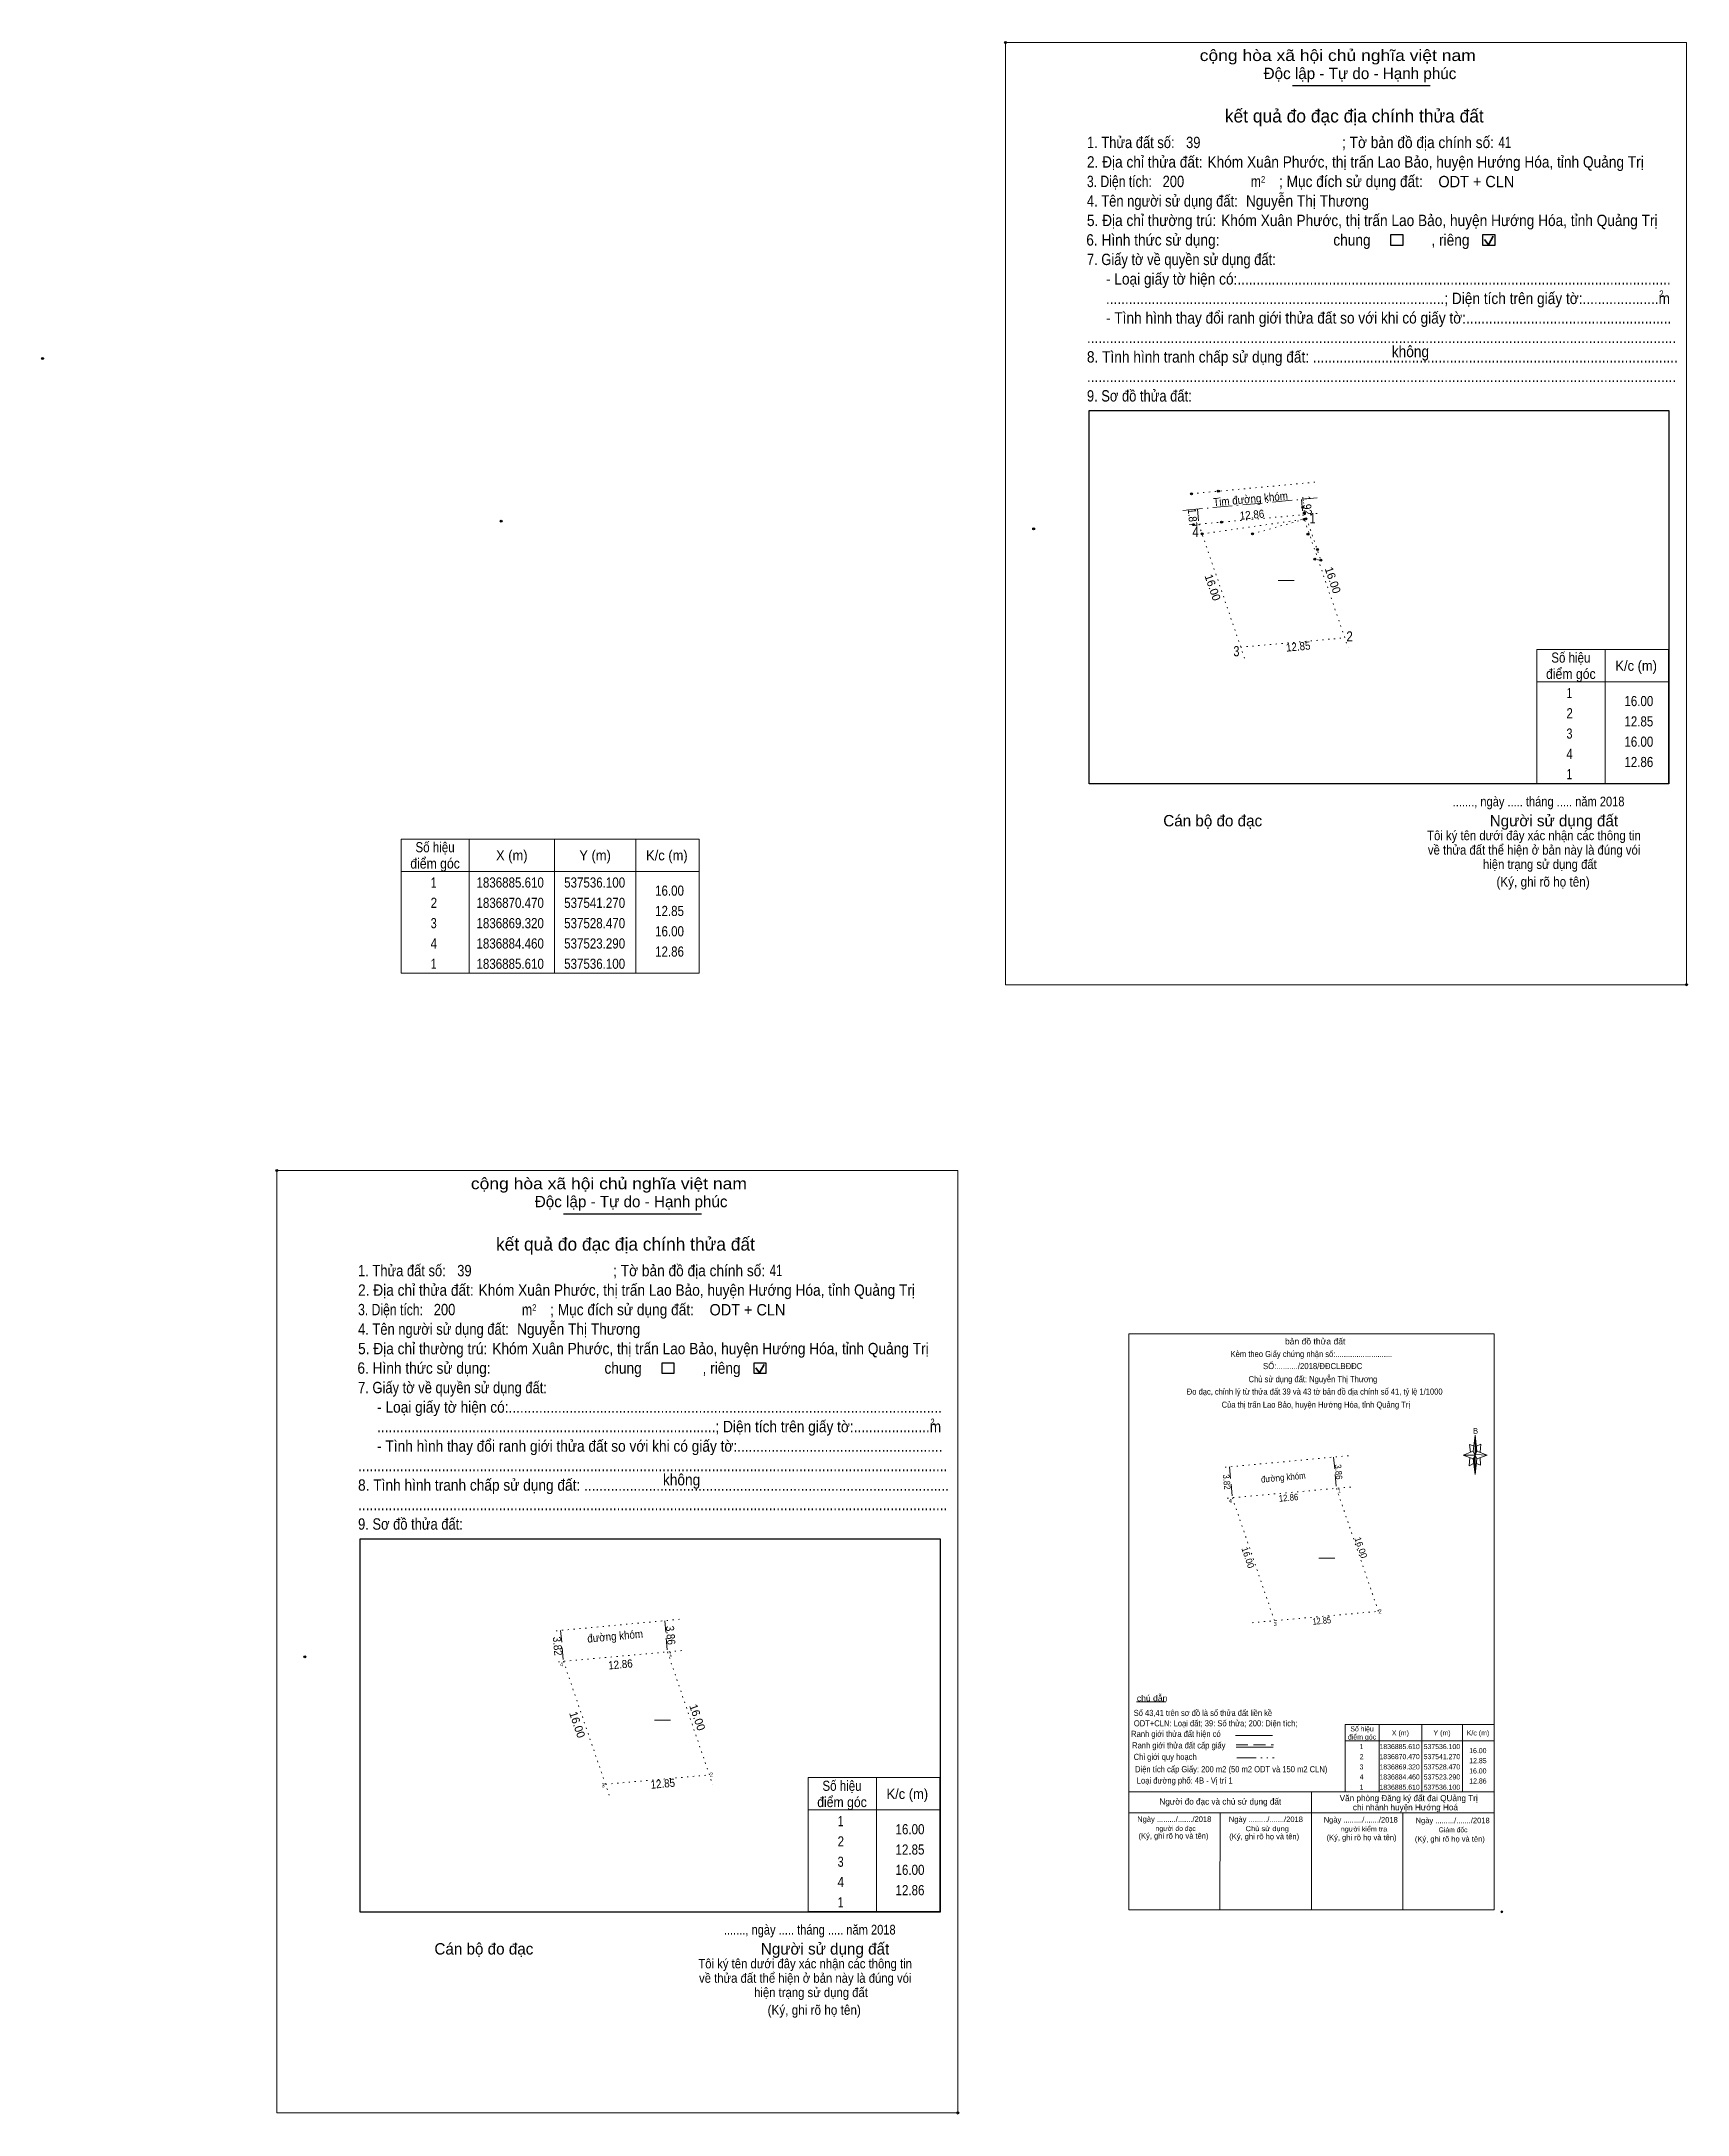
# Model space of a CAD drawing. Header units: metres. Extents: x 537381 to 537583, y 1836689 to 1836944.
import ezdxf
from ezdxf.enums import TextEntityAlignment as Align

# ---------------------------------------------------------------- set-up
doc = ezdxf.new("R2010")
doc.units = ezdxf.units.M
doc.header["$LTSCALE"] = 0.48
doc.header["$PDMODE"] = 32
doc.header["$PDSIZE"] = 0.24
for name, pattern in [('DASH_DOUBLE_DOT', [9.2, 5, -1.2, 0.3, -1.2, 0.3, -1.2]), ('DOT_DASHED', [7.7, 5, -1.2, 0.3, -1.2]), ('DOTTED', [1.5, 0.3, -1.2]), ('MEDIUM_DASHED', [4.5, 3, -1.5])]:
    doc.linetypes.add(name, pattern=pattern)
for name, color, linetype, lineweight in [('10', 7, 'DOTTED', 13), ('17', 7, 'Continuous', 13), ('23', 7, 'DOTTED', 13), ('5', 7, 'Continuous', 13), ('6', 7, 'Continuous', 13), ('63', 7, 'Continuous', 13), ('7', 7, 'Continuous', 25), ('8', 7, 'DOTTED', 13)]:
    doc.layers.add(name, color=color, linetype=linetype, lineweight=lineweight)
doc.layers.add('12', color=7, linetype='Continuous')

msp = doc.modelspace()

# ---------------------------------------------------------------- hatches: boundary and pattern name
at = {"layer": '5'}
for points in [[(537557.34, 1836769.85), (537557.34, 1836767.45), (537557.09, 1836769.41)], [(537557.34, 1836772.31), (537557.54, 1836770.35), (537557.34, 1836769.85)]]:
    msp.add_hatch(color=256, dxfattribs=at).paths.add_polyline_path(points)

# ---------------------------------------------------------------- linework, layer by layer
at = {"layer": '10'}
for p, q in [((537536.1, 1836885.61), (537541.69, 1836869.24)), ((537523.29, 1836884.46), (537529.02, 1836867.7)), ((537528.47, 1836869.32), (537541.27, 1836870.47)), ((537540.24, 1836765.76), (537545.41, 1836750.62)), ((537527.43, 1836764.61), (537532.61, 1836749.47)), ((537529.87, 1836749.22), (537545.41, 1836750.62)), ((537445.06, 1836744.47), (537450.79, 1836727.71)), ((537457.87, 1836745.62), (537463.46, 1836729.25)), ((537450.24, 1836729.33), (537463.04, 1836730.48))]:
    msp.add_line(p, q, dxfattribs=at)
at = {"layer": '10', "linetype": 'Continuous'}
for p, q in [((537533.06, 1836877.54), (537535.02, 1836877.54)), ((537538.07, 1836757.17), (537540.03, 1836757.17)), ((537456.27, 1836737.21), (537458.23, 1836737.21))]:
    msp.add_line(p, q, dxfattribs=at)
at = {"layer": '17'}
for p, q in [((537515.62, 1836739.46), (537519.24, 1836739.46)), ((537537.16, 1836713.87), (537537.16, 1836728.41)), ((537525.9, 1836713.87), (537525.92, 1836725.83)), ((537548.4, 1836713.85), (537548.42, 1836725.81))]:
    msp.add_line(p, q, dxfattribs=at)
at = {"layer": '23'}
for p, q in [((537522.39, 1836888.21), (537537.79, 1836889.65)), ((537522.66, 1836884.4), (537538.26, 1836885.81)), ((537526.53, 1836768.36), (537541.93, 1836769.8)), ((537526.8, 1836764.55), (537542.4, 1836765.96)), ((537444.16, 1836748.22), (537459.56, 1836749.66)), ((537444.43, 1836744.41), (537460.03, 1836745.82))]:
    msp.add_line(p, q, dxfattribs=at)
at = {"layer": '5'}
for p, q in [((537514.66, 1836713.89), (537514.66, 1836784.79)), ((537557.09, 1836769.41), (537555.84, 1836769.85)), ((537557.09, 1836770.35), (537557.34, 1836772.31)), ((537557.54, 1836770.35), (537558.79, 1836769.85)), ((537557.54, 1836769.41), (537557.34, 1836767.45)), ((537557.99, 1836768.61), (537557.49, 1836768.81)), ((537557.94, 1836769.55), (537557.99, 1836768.61))]:
    msp.add_line(p, q, dxfattribs=at)
for points in [[(537514.66, 1836784.79), (537559.66, 1836784.79), (537559.66, 1836713.89)], [(537557.34, 1836769.85), (537557.09, 1836770.35), (537555.84, 1836769.85)], [(537557.19, 1836770.95), (537556.64, 1836771.15), (537556.74, 1836770.21)], [(537557.34, 1836769.85), (537557.54, 1836769.41), (537558.79, 1836769.85)], [(537557.49, 1836770.95), (537558.04, 1836771.21), (537557.94, 1836770.21)], [(537556.69, 1836769.55), (537556.59, 1836768.55), (537557.14, 1836768.81)]]:
    msp.add_lwpolyline(points, dxfattribs=at)
for points in [[(537557.34, 1836769.85), (537555.84, 1836769.85), (537557.09, 1836770.35), (537557.54, 1836769.41), (537558.79, 1836769.85), (537557.34, 1836769.91)], [(537557.34, 1836769.85), (537557.34, 1836767.45), (537557.09, 1836769.41)], [(537557.34, 1836772.31), (537557.54, 1836770.35), (537557.34, 1836769.85)]]:
    msp.add_lwpolyline(points, close=True, dxfattribs=at)
at = {"layer": '6'}
for p, q in [((537527.82, 1836735.35), (537532.39, 1836735.35)), ((537527.89, 1836733.89), (537532.46, 1836733.89)), ((537514.66, 1836728.41), (537559.66, 1836728.41)), ((537514.66, 1836725.83), (537559.66, 1836725.83)), ((537559.66, 1836713.89), (537514.66, 1836713.89))]:
    msp.add_line(p, q, dxfattribs=at)
at = {"layer": '6', "linetype": 'MEDIUM_DASHED'}
msp.add_line((537527.89, 1836734.19), (537532.49, 1836734.19), dxfattribs=at)
at = {"layer": '6'}
msp.add_point((537560.6, 1836713.63), dxfattribs=at)
at = {"layer": '63', "linetype": 'MEDIUM_DASHED'}
for p, q in [((537535.93, 1836887.52), (537536.1, 1836885.61)), ((537523.12, 1836886.32), (537523.29, 1836884.46)), ((537527.08, 1836768.41), (537527.43, 1836764.61)), ((537539.9, 1836769.61), (537540.24, 1836765.76)), ((537457.53, 1836749.47), (537457.87, 1836745.62)), ((537444.71, 1836748.27), (537445.06, 1836744.47))]:
    msp.add_line(p, q, dxfattribs=at)
at = {"layer": '63'}
for p, q in [((537573.33, 1836869.05), (537573.33, 1836852.55)), ((537573.33, 1836869.05), (537573.33, 1836852.55)), ((537564.93, 1836865.05), (537573.74, 1836865.05)), ((537572.93, 1836865.05), (537581.13, 1836865.05)), ((537433.46, 1836845.7), (537433.46, 1836829.2)), ((537443.96, 1836845.7), (537443.96, 1836829.2)), ((537453.96, 1836845.7), (537453.96, 1836829.2)), ((537425.06, 1836841.7), (537461.76, 1836841.7)), ((537545.5, 1836736.67), (537545.5, 1836728.41)), ((537550.76, 1836736.67), (537550.76, 1836728.41)), ((537555.76, 1836736.67), (537555.76, 1836728.41)), ((537541.3, 1836734.67), (537559.66, 1836734.67)), ((537483.59, 1836730.17), (537483.59, 1836713.67)), ((537483.59, 1836730.17), (537483.59, 1836713.67)), ((537475.19, 1836726.17), (537484, 1836726.17)), ((537483.19, 1836726.17), (537491.39, 1836726.17))]:
    msp.add_line(p, q, dxfattribs=at)
at = {"layer": '63', "linetype": 'DASH_DOUBLE_DOT'}
msp.add_line((537527.96, 1836732.57), (537532.56, 1836732.57), dxfattribs=at)
at = {"layer": '63'}
for points in [[(537573.74, 1836852.55), (537564.93, 1836852.55), (537564.93, 1836869.05), (537573.74, 1836869.05)], [(537572.93, 1836869.05), (537581.13, 1836869.05), (537581.13, 1836852.55), (537573.33, 1836852.55)], [(537484, 1836713.67), (537475.19, 1836713.67), (537475.19, 1836730.17), (537484, 1836730.17)], [(537483.19, 1836730.17), (537491.39, 1836730.17), (537491.39, 1836713.67), (537483.59, 1836713.67)]]:
    msp.add_lwpolyline(points, dxfattribs=at)
for points in [[(537425.06, 1836845.7), (537461.76, 1836845.7), (537461.76, 1836829.2), (537425.06, 1836829.2)], [(537541.3, 1836736.67), (537559.66, 1836736.67), (537559.66, 1836728.41), (537541.3, 1836728.41)]]:
    msp.add_lwpolyline(points, close=True, dxfattribs=at)
at = {"layer": '7'}
for p, q in [((537534.82, 1836938.45), (537551.78, 1836938.45)), ((537509.78, 1836898.45), (537581.18, 1836898.45)), ((537581.18, 1836898.45), (537581.18, 1836852.49)), ((537445.08, 1836799.56), (537462.04, 1836799.56)), ((537420.04, 1836759.56), (537491.44, 1836759.56)), ((537491.44, 1836759.56), (537491.44, 1836713.6))]:
    msp.add_line(p, q, dxfattribs=at)
at = {"layer": '7', "lineweight": 35}
for p, q in [((537558.48, 1836919.49), (537558.95, 1836918.87)), ((537558.95, 1836918.87), (537559.54, 1836919.91)), ((537468.73, 1836780.6), (537469.21, 1836779.98)), ((537469.21, 1836779.98), (537469.79, 1836781.02))]:
    msp.add_line(p, q, dxfattribs=at)
at = {"layer": '7', "lineweight": 13}
for points in [[(537499.5, 1836943.77), (537583.37, 1836943.77), (537583.37, 1836827.77), (537499.5, 1836827.77)], [(537409.76, 1836804.88), (537493.62, 1836804.88), (537493.62, 1836688.88), (537409.76, 1836688.88)]]:
    msp.add_lwpolyline(points, close=True, dxfattribs=at)
at = {"layer": '7'}
for points in [[(537546.96, 1836920.11), (537548.4, 1836920.11), (537548.4, 1836918.76), (537546.96, 1836918.76)], [(537558.29, 1836920.11), (537559.73, 1836920.11), (537559.73, 1836918.76), (537558.29, 1836918.76)], [(537457.22, 1836781.22), (537458.66, 1836781.22), (537458.66, 1836779.88), (537457.22, 1836779.88)], [(537468.55, 1836781.22), (537469.99, 1836781.22), (537469.99, 1836779.88), (537468.55, 1836779.88)]]:
    msp.add_lwpolyline(points, close=True, dxfattribs=at)
for points in [[(537581.18, 1836852.49), (537509.78, 1836852.49), (537509.78, 1836898.45)], [(537491.44, 1836713.6), (537420.04, 1836713.6), (537420.04, 1836759.56)]]:
    msp.add_lwpolyline(points, dxfattribs=at)
for p in [(537499.5, 1836943.77), (537380.9, 1836904.87), (537522.39, 1836888.21), (537525.7, 1836888.52), (537437.39, 1836884.83), (537526.1, 1836884.71), (537536.1, 1836886.54), (537536.27, 1836885.06), (537536.29, 1836885.81), (537536.46, 1836885.11), (537536.48, 1836885.11), (537502.96, 1836883.89), (537522.66, 1836884.4), (537523.7, 1836883.26), (537529.91, 1836883.27), (537536.74, 1836883.23), (537537.59, 1836880.17), (537537.92, 1836881.36), (537538.32, 1836880.03), (537583.36, 1836827.77), (537409.76, 1836804.88), (537413.22, 1836745.01), (537493.62, 1836688.88)]:
    msp.add_point(p, dxfattribs=at)
at = {"layer": '8', "linetype": 'DOT_DASHED'}
msp.add_line((537521.35, 1836886.15), (537537.88, 1836887.7), dxfattribs=at)
at = {"layer": '8'}
for p, q in [((537523.7, 1836883.26), (537536.46, 1836885.11)), ((537529.91, 1836883.27), (537536.27, 1836885.06)), ((537536.1, 1836886.54), (537538.32, 1836880.03))]:
    msp.add_line(p, q, dxfattribs=at)

# ---------------------------------------------------------------- texts
at = {"layer": '12'}
for s, width, p in [('TR4', 1.05, (537380.9, 1836904.87)), ('TR4', 1.05, (537380.9, 1836904.87)), ('50', 1.35, (537522.39, 1836888.21)), ('49', 1.25, (537525.7, 1836888.52)), ('46', 1.35, (537437.39, 1836884.83)), ('48', 1.35, (537526.1, 1836884.71)), ('53', 1.35, (537536.1, 1836886.54)), ('54', 1.25, (537536.27, 1836885.06)), ('57', 1.25, (537536.29, 1836885.81)), ('55', 1.25, (537536.46, 1836885.11)), ('56', 1.35, (537536.48, 1836885.11)), ('47', 1.25, (537502.96, 1836883.89)), ('51', 1.35, (537522.66, 1836884.4)), ('59', 1.35, (537523.7, 1836883.26)), ('52', 1.25, (537529.91, 1836883.27)), ('58', 1.35, (537536.74, 1836883.23)), ('61', 1.25, (537537.59, 1836880.17)), ('62', 1.35, (537537.92, 1836881.36)), ('60', 1.35, (537538.32, 1836880.03)), ('47', 1.25, (537413.21, 1836745))]:
    msp.add_text(s, height=0.09996, dxfattribs=dict(at, width=width)).set_placement(p)
at = {"layer": '5'}
for s, height, width, p in [('Kèm theo Giấy chứng nhận số:...........................', 0.75, 0.9, (537537.16, 1836781.93)), ('bản đồ thửa đất', 0.75, 1.05, (537537.625, 1836783.48)), ('SỐ:........../2018/ĐĐCLBĐĐC', 0.75, 0.95, (537537.32, 1836780.44)), ('Đo đạc, chỉnh lý từ thửa đất 39 và 43 tờ bản đồ địa chính số 41, tỷ lệ 1/1000', 0.75, 0.9, (537537.565, 1836777.3)), ('Chủ sử dụng đất: Nguyễn Thị Thương', 0.75, 0.9, (537537.35, 1836778.83)), ('Của thị trấn Lao Bảo, huyện Hướng Hóa, tỉnh Quảng Trị', 0.75, 0.9, (537537.71, 1836775.69)), ('B', 0.6888, 0.8, (537557.38, 1836772.5))]:
    msp.add_text(s, height=height, dxfattribs=dict(at, width=width)).set_placement(p, align=Align.CENTER)
at = {"layer": '6'}
for s, height, width, p in [('ODT + CLN', 1.4, 0.95, (537552.8, 1836925.94)), ('Nguyễn Thị Thương', 1.4, 0.9, (537529.1, 1836923.56)), ('ODT + CLN', 1.4, 0.95, (537463.05, 1836787.05)), ('Nguyễn Thị Thương', 1.4, 0.9, (537439.35, 1836784.67)), ('Số 43,41 trên sơ đồ là số thửa đất liền kề', 0.75, 0.85, (537515.28, 1836737.74)), ('ODT+CLN: Loại đất; 39: Số thửa; 200: Diện tích;', 0.75, 0.9, (537515.3, 1836736.46)), ('Diện tích cấp Giấy: 200 m2 (50 m2 ODT và 150 m2 CLN)', 0.75, 0.9, (537515.45, 1836730.81)), ('Loại đường phố: 4B - Vị trí 1', 0.75, 0.9, (537515.66, 1836729.42))]:
    msp.add_text(s, height=height, dxfattribs=dict(at, width=width)).set_placement(p)
for s, height, width, p in [('chú dẫn', 0.75, 1.05, (537517.545, 1836739.55)), ('Ranh giới thửa đất hiện có ', 0.75, 0.9, (537520.605, 1836735.16)), ('Ranh giới thửa đất cấp giấy', 0.75, 0.9, (537520.83, 1836733.74)), ('Chỉ giới quy hoạch', 0.75, 0.9, (537519.155, 1836732.33)), ('Ngày ........./......./2018', 0.675, 0.9, (537520.275, 1836724.7)), ('Ngày ........./......./2018', 0.675, 0.9, (537531.555, 1836724.68)), ('Chủ sử dụng', 0.6, 1.15, (537531.73, 1836723.56)), ('Ngày ........./......./2018', 0.675, 0.9, (537543.235, 1836724.62)), ('người kiểm tra', 0.6, 1.1, (537543.635, 1836723.52)), ('Ngày ........./......./2018', 0.675, 0.9, (537554.555, 1836724.54)), ('(Ký, ghi rõ họ và tên)', 0.675, 0.9, (537520.18, 1836722.64)), ('(Ký, ghi rõ họ và tên)', 0.675, 0.9, (537531.35, 1836722.56)), ('(Ký, ghi rõ họ và tên)', 0.675, 0.9, (537543.34, 1836722.44)), ('(Ký, ghi rõ họ và tên)', 0.675, 0.9, (537554.21, 1836722.26))]:
    msp.add_text(s, height=height, dxfattribs=dict(at, width=width)).set_placement(p, align=Align.CENTER)
for s, height, p in [('Người đo đạc và chủ sử dụng đất', 0.75, (537525.945, 1836726.83)), (' Văn phòng Đăng ký đất đai QUảng Trị', 0.75, (537549.005, 1836727.25)), ('chi nhánh huyện Hướng Hoá', 0.75, (537548.74, 1836726.12)), ('người đo đạc', 0.6, (537520.45, 1836723.59)), ('Giám đốc', 0.6, (537554.605, 1836723.42))]:
    msp.add_text(s, height=height, dxfattribs=at).set_placement(p, align=Align.CENTER)
at = {"layer": '63'}
for s, height, rotation, width, p in [('Tim đường khóm', 1, 5.13, 0.9, (537529.7103, 1836887.0676)), ('1.92', 1, 275.086, 0.9, (537536.1429, 1836886.7343)), ('1.87', 1, 275.222, 0.9, (537522.0351, 1836885.2105)), ('12.86', 1, 5.13, 0.9, (537529.8903, 1836885.1338)), ('12.85', 1, 5.134, 0.9, (537535.5853, 1836868.9025)), ('3.82', 0.8, 275.222, 0.9, (537526.3449, 1836766.5114)), ('đường khóm', 0.8, 5.13, 0.9, (537533.7342, 1836766.7074)), ('3.86', 0.8, 275.086, 0.9, (537540.1123, 1836767.7555)), ('12.86', 0.8, 5.13, 0.9, (537534.3792, 1836764.2168)), ('12.85', 0.8, 5.134, 0.85, (537538.4742, 1836749.0655)), ('3.82', 1, 275.222, 0.9, (537443.846, 1836746.2905)), ('đường khóm', 1, 5.13, 0.9, (537451.4653, 1836747.0667)), ('3.86', 1, 275.086, 0.9, (537457.7633, 1836747.6293)), ('12.86', 1, 5.13, 0.9, (537452.1203, 1836743.5938)), ('12.85', 1, 5.134, 0.9, (537457.3353, 1836728.9025))]:
    msp.add_text(s, height=height, rotation=rotation, dxfattribs=dict(at, width=width)).set_placement(p, align=Align.CENTER)
for s, height, width, p in [(' 1', 1.25, 0.75, (537537.65, 1836884.57)), (' 4', 1.25, 0.85, (537523.3, 1836882.9)), (' 3', 1.25, 0.8, (537528.3, 1836868.2)), (' 2', 1.25, 0.85, (537542.26, 1836870.02)), ('16.00', 1.25, 0.85, (537579.26, 1836862.06)), ('12.85', 1.25, 0.85, (537579.26, 1836859.56)), ('16.00', 1.25, 0.85, (537579.26, 1836857.06)), ('12.86', 1.25, 0.85, (537579.26, 1836854.56)), ('16.00', 1.25, 0.85, (537459.9, 1836838.72)), ('12.85', 1.25, 0.85, (537459.9, 1836836.22)), ('16.00', 1.25, 0.85, (537459.9, 1836833.72)), ('12.86', 1.25, 0.85, (537459.9, 1836831.22)), (' 1', 0.5, 0.9, (537540.81, 1836765.21)), ('4', 0.5, 0.9, (537527.37, 1836763.97)), (' 2', 0.5, 0.9, (537545.81, 1836750.38)), (' 3', 0.5, 0.95, (537532.89, 1836748.82)), ('4', 0.5, 0.9, (537445.02, 1836743.86)), (' 1', 0.5, 0.9, (537458.46, 1836745.1)), ('16.00', 0.625, 0.85, (537558.72, 1836733.16)), ('12.85', 0.625, 0.85, (537558.73, 1836731.92)), (' 3', 0.5, 0.95, (537450.14, 1836728.95)), (' 2', 0.5, 0.9, (537463.46, 1836730.27)), ('16.00', 0.625, 0.85, (537558.72, 1836730.66)), ('12.86', 0.625, 0.85, (537558.73, 1836729.42)), ('16.00', 1.25, 0.85, (537489.51, 1836723.17)), ('12.85', 1.25, 0.85, (537489.51, 1836720.67)), ('16.00', 1.25, 0.85, (537489.51, 1836718.17)), ('12.86', 1.25, 0.85, (537489.51, 1836715.67))]:
    msp.add_text(s, height=height, dxfattribs=dict(at, width=width)).set_placement(p, align=Align.RIGHT)
for height, rotation, p in [(1, 288.888, (537524.5363, 1836876.5119)), (1, 288.854, (537539.3253, 1836877.4116)), (0.8, 288.854, (537542.8803, 1836758.3393)), (0.8, 288.888, (537528.961, 1836757.1095)), (1, 288.888, (537446.2863, 1836736.5119)), (1, 288.854, (537461.0753, 1836737.4116))]:
    msp.add_text('16.00', height=height, rotation=rotation, dxfattribs=at).set_placement(p, align=Align.CENTER)
for s, height, width, p in [('điểm góc', 1.25, 0.9, (537569.11, 1836865.41)), ('Số hiệu', 1.25, 0.85, (537569.11, 1836867.41)), ('K/c (m)', 1.25, 0.95, (537577.155, 1836866.41)), (' 1', 1.25, 0.75, (537568.76, 1836863.06)), (' 2', 1.25, 0.85, (537568.765, 1836860.56)), (' 3', 1.25, 0.8, (537568.755, 1836858.06)), (' 4', 1.25, 0.85, (537568.76, 1836855.56)), (' 1', 1.25, 0.75, (537568.76, 1836853.06)), ('Số hiệu', 1.25, 0.85, (537429.25, 1836844.07)), ('X (m)', 1.25, 0.95, (537438.7, 1836843.07)), ('Y (m)', 1.25, 0.95, (537448.955, 1836843.07)), ('K/c (m)', 1.25, 0.95, (537457.795, 1836843.07)), ('điểm góc', 1.25, 0.9, (537429.25, 1836842.07)), (' 1', 1.25, 0.75, (537428.9, 1836839.72)), ('1836885.610', 1.25, 0.85, (537438.5, 1836839.72)), ('537536.100', 1.25, 0.85, (537448.9, 1836839.72)), (' 2', 1.25, 0.85, (537428.905, 1836837.22)), ('1836870.470', 1.25, 0.85, (537438.5, 1836837.22)), ('537541.270', 1.25, 0.85, (537448.9, 1836837.22)), (' 3', 1.25, 0.8, (537428.895, 1836834.72)), ('1836869.320', 1.25, 0.85, (537438.5, 1836834.72)), ('537528.470', 1.25, 0.85, (537448.9, 1836834.72)), (' 4', 1.25, 0.85, (537428.9, 1836832.22)), ('1836884.460', 1.25, 0.85, (537438.5, 1836832.22)), ('537523.290', 1.25, 0.85, (537448.9, 1836832.22)), (' 1', 1.25, 0.75, (537428.9, 1836829.72)), ('1836885.610', 1.25, 0.85, (537438.5, 1836829.72)), ('537536.100', 1.25, 0.85, (537448.9, 1836829.72)), ('điểm góc', 0.625, 0.9, (537543.395, 1836734.84)), ('Số hiệu', 0.625, 0.85, (537543.4, 1836735.84)), (' 1', 0.625, 0.75, (537543.22, 1836733.66)), ('1836885.610', 0.625, 0.85, (537548.025, 1836733.66)), ('X (m)', 0.625, 0.95, (537548.12, 1836735.34)), ('537536.100', 0.625, 0.85, (537553.23, 1836733.66)), ('Y (m)', 0.625, 0.95, (537553.25, 1836735.34)), ('K/c (m)', 0.625, 0.95, (537557.675, 1836735.34)), (' 3', 0.625, 0.8, (537543.215, 1836731.16)), (' 2', 0.625, 0.85, (537543.23, 1836732.42)), ('1836870.470', 0.625, 0.85, (537548.025, 1836732.42)), ('1836869.320', 0.625, 0.85, (537548.025, 1836731.16)), ('537541.270', 0.625, 0.85, (537553.23, 1836732.42)), ('537528.470', 0.625, 0.85, (537553.23, 1836731.16)), ('Số hiệu', 1.25, 0.85, (537479.36, 1836728.52)), (' 4', 0.625, 0.85, (537543.225, 1836729.92)), (' 1', 0.625, 0.75, (537543.22, 1836728.66)), ('1836884.460', 0.625, 0.85, (537548.025, 1836729.92)), ('1836885.610', 0.625, 0.85, (537548.025, 1836728.66)), ('537523.290', 0.625, 0.85, (537553.23, 1836729.92)), ('537536.100', 0.625, 0.85, (537553.23, 1836728.66)), ('điểm góc', 1.25, 0.9, (537479.36, 1836726.52)), ('K/c (m)', 1.25, 0.95, (537487.405, 1836727.52)), (' 1', 1.25, 0.75, (537479.01, 1836724.17)), (' 2', 1.25, 0.85, (537479.015, 1836721.67)), (' 3', 1.25, 0.8, (537479.005, 1836719.17)), (' 4', 1.25, 0.85, (537479.01, 1836716.67)), (' 1', 1.25, 0.75, (537479.01, 1836714.17))]:
    msp.add_text(s, height=height, dxfattribs=dict(at, width=width)).set_placement(p, align=Align.CENTER)
at = {"layer": '7'}
for s, height, width, p in [('cộng hòa xã hội chủ nghĩa việt nam', 1.4, 1.15, (537523.41, 1836941.48)), ('1. Thửa đất số:', 1.4, 0.85, (537509.52, 1836930.76)), ('39', 1.4, 0.85, (537521.73, 1836930.76)), ('; Tờ bản đồ địa chính số:', 1.4, 0.9, (537540.93, 1836930.76)), ('41', 1.4, 0.75, (537560.2, 1836930.78)), ('2. Địa chỉ thửa đất:', 1.4, 0.9, (537509.52, 1836928.36)), ('Khóm Xuân Phước, thị trấn Lao Bảo, huyện Hướng Hóa, tỉnh Quảng Trị', 1.4, 0.9, (537524.36, 1836928.36)), ('3. Diện tích:', 1.4, 0.8, (537509.52, 1836925.96)), ('200', 1.4, 0.85, (537518.84, 1836925.96)), ('m', 1.4, 0.8, (537529.7, 1836925.96)), ('2', 0.7999, 0.8, (537530.96, 1836926.52)), ('; Mục đích sử dụng đất:', 1.4, 0.9, (537533.17, 1836925.96)), ('4. Tên người sử dụng đất:', 1.4, 0.85, (537509.52, 1836923.56)), ('5. Địa chỉ thường trú:', 1.4, 0.9, (537509.52, 1836921.16)), ('Khóm Xuân Phước, thị trấn Lao Bảo, huyện Hướng Hóa, tỉnh Quảng Trị', 1.4, 0.9, (537526.05, 1836921.16)), ('6. Hình thức sử dụng:', 1.4, 0.9, (537509.44, 1836918.76)), ('7. Giấy tờ về quyền sử dụng đất:', 1.4, 0.85, (537509.52, 1836916.36)), ('chung                , riêng', 1.4, 0.9, (537539.86, 1836918.76)), ('     - Loại giấy tờ hiện có:..................................................................................................................', 1.4, 0.9, (537509.52, 1836913.96)), ('     .........................................................................................; Diện tích trên giấy tờ:....................m', 1.4, 0.9, (537509.52, 1836911.56)), ('2', 0.7999, 0.8, (537580, 1836912.44)), ('     - Tình hình thay đổi ranh giới thửa đất so với khi có giấy tờ:......................................................', 1.4, 0.9, (537509.52, 1836909.16)), ('8. Tình hình tranh chấp sử dụng đất: ................................................................................................', 1.4, 0.9, (537509.52, 1836904.36)), ('...........................................................................................................................................................', 1.4, 0.9, (537509.52, 1836906.76)), ('không', 1.4, 0.9, (537547.06, 1836905.02)), ('9. Sơ đồ thửa đất:', 1.4, 0.85, (537509.52, 1836899.56)), ('...........................................................................................................................................................', 1.4, 0.9, (537509.52, 1836901.96)), ('......., ngày ..... tháng ..... năm 2018', 1.2, 0.85, (537554.56, 1836849.72)), ('(Ký, ghi rõ họ tên)', 1.2, 0.9, (537559.95, 1836839.84)), ('cộng hòa xã hội chủ nghĩa việt nam', 1.4, 1.15, (537433.66, 1836802.59)), ('1. Thửa đất số:', 1.4, 0.85, (537419.77, 1836791.87)), ('39', 1.4, 0.85, (537431.98, 1836791.87)), ('; Tờ bản đồ địa chính số:', 1.4, 0.9, (537451.18, 1836791.87)), ('41', 1.4, 0.75, (537470.45, 1836791.89)), ('2. Địa chỉ thửa đất:', 1.4, 0.9, (537419.77, 1836789.47)), ('Khóm Xuân Phước, thị trấn Lao Bảo, huyện Hướng Hóa, tỉnh Quảng Trị', 1.4, 0.9, (537434.61, 1836789.47)), ('3. Diện tích:', 1.4, 0.8, (537419.77, 1836787.07)), ('200', 1.4, 0.85, (537429.09, 1836787.07)), ('m', 1.4, 0.8, (537439.95, 1836787.07)), ('2', 0.7999, 0.8, (537441.21, 1836787.63)), ('; Mục đích sử dụng đất:', 1.4, 0.9, (537443.42, 1836787.07)), ('4. Tên người sử dụng đất:', 1.4, 0.85, (537419.77, 1836784.67)), ('5. Địa chỉ thường trú:', 1.4, 0.9, (537419.77, 1836782.27)), ('Khóm Xuân Phước, thị trấn Lao Bảo, huyện Hướng Hóa, tỉnh Quảng Trị', 1.4, 0.9, (537436.3, 1836782.27)), ('6. Hình thức sử dụng:', 1.4, 0.9, (537419.69, 1836779.87)), ('chung                , riêng', 1.4, 0.9, (537450.11, 1836779.87)), ('7. Giấy tờ về quyền sử dụng đất:', 1.4, 0.85, (537419.77, 1836777.47)), ('     - Loại giấy tờ hiện có:..................................................................................................................', 1.4, 0.9, (537419.77, 1836775.07)), ('     .........................................................................................; Diện tích trên giấy tờ:....................m', 1.4, 0.9, (537419.77, 1836772.67)), ('2', 0.7999, 0.8, (537490.25, 1836773.55)), ('     - Tình hình thay đổi ranh giới thửa đất so với khi có giấy tờ:......................................................', 1.4, 0.9, (537419.77, 1836770.27)), ('...........................................................................................................................................................', 1.4, 0.9, (537419.77, 1836767.87)), ('không', 1.4, 0.9, (537457.31, 1836766.13)), ('8. Tình hình tranh chấp sử dụng đất: ................................................................................................', 1.4, 0.9, (537419.77, 1836765.47)), ('9. Sơ đồ thửa đất:', 1.4, 0.85, (537419.77, 1836760.67)), ('...........................................................................................................................................................', 1.4, 0.9, (537419.77, 1836763.07)), ('......., ngày ..... tháng ..... năm 2018', 1.2, 0.85, (537464.81, 1836710.83)), ('(Ký, ghi rõ họ tên)', 1.2, 0.9, (537470.2, 1836700.95))]:
    msp.add_text(s, height=height, dxfattribs=dict(at, width=width)).set_placement(p)
for s, p in [('Độc lập - Tự do - Hạnh phúc', (537531.28, 1836939.26)), ('Cán bộ đo đạc', (537518.92, 1836847.26)), ('Người sử dụng đất', (537559.12, 1836847.26)), ('Độc lập - Tự do - Hạnh phúc', (537441.53, 1836800.37)), ('Cán bộ đo đạc', (537429.17, 1836708.37)), ('Người sử dụng đất', (537469.37, 1836708.37))]:
    msp.add_text(s, height=1.4, dxfattribs=at).set_placement(p)
for s, height, p in [('kết quả đo đạc địa chính thửa đất', 1.6, (537542.445, 1836933.92)), ('.', 0.4001, (537583.3537, 1836827.56)), ('kết quả đo đạc địa chính thửa đất', 1.6, (537452.695, 1836795.03)), ('.', 0.4001, (537493.6037, 1836688.67))]:
    msp.add_text(s, height=height, dxfattribs=at).set_placement(p, align=Align.CENTER)
at = {"layer": '7', "width": 0.9}
for s, p in [('Tôi ký tên dưới đây xác nhận các thông tin', (537564.57, 1836845.56)), ('về thửa đất thể hiện ở bản này là đúng vói', (537564.585, 1836843.78)), ('hiện trạng sử dụng đất', (537565.295, 1836842.02)), ('Tôi ký tên dưới đây xác nhận các thông tin', (537474.82, 1836706.67)), ('về thửa đất thể hiện ở bản này là đúng vói', (537474.835, 1836704.89)), ('hiện trạng sử dụng đất', (537475.545, 1836703.13))]:
    msp.add_text(s, height=1.157, dxfattribs=at).set_placement(p, align=Align.CENTER)

doc.saveas('drawing.dxf')
